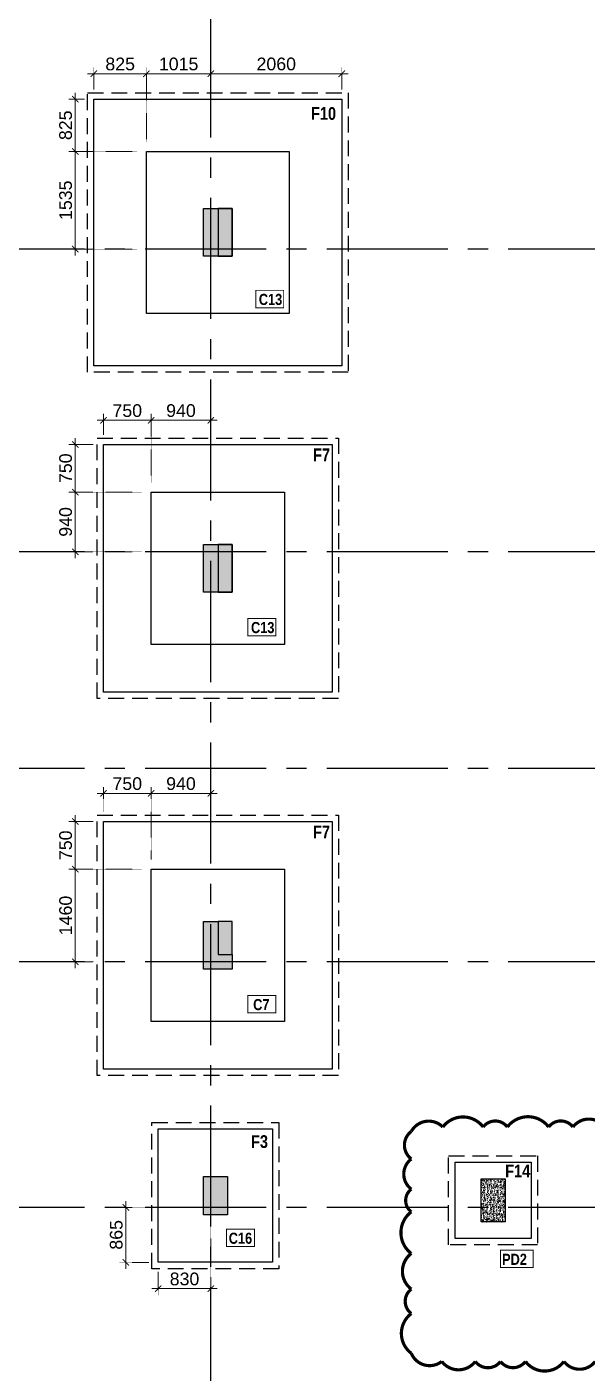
# Model space of a CAD drawing. Header units: millimetres. Extents: x 149548 to 2112824, y -1657616 to -1354760.
# Drawn here: x 1702869 to 1711686, y -1623817 to -1602628 of the extents above; entities that cross this region are included whole.
import ezdxf
from ezdxf.enums import TextEntityAlignment as Align

# ---------------------------------------------------------------- set-up
doc = ezdxf.new("R2010")
doc.units = ezdxf.units.MM
doc.header["$MEASUREMENT"] = 0
doc.header["$PDMODE"] = 98
for name, pattern in [('ACAD_ISO02W100', [15, 12, -3]), ('CENTER2', [28.575, 19.05, -3.175, 3.175, -3.175]), ('HIDDEN', [0.375, 0.25, -0.125])]:
    doc.linetypes.add(name, pattern=pattern)
for name, color, linetype, lineweight in [('CENTER_LINE', 8, 'CENTER2', 25), ('GRID', 252, 'ACAD_ISO02W100', 9), ('s-dm', 171, 'Continuous', 15), ('TXT', 255, 'Continuous', 5)]:
    doc.layers.add(name, color=color, linetype=linetype, lineweight=lineweight)
for name, color, linetype in [('F10', 72, 'Continuous'), ('F14', 132, 'Continuous'), ('F3', 50, 'Continuous'), ('F7', 160, 'Continuous'), ('Footing_#_ST', 1, 'Continuous'), ('Hatch', 8, 'Continuous'), ('Pcc_ST', 6, 'Continuous'), ('STR.COLUMN', 1, 'Continuous')]:
    doc.layers.add(name, color=color, linetype=linetype)
doc.styles.add('G2-TEXT', font='ARIALNB.TTF', dxfattribs={"height": 2.5})
doc.styles.add('G3-TEXT', font='ARIALNB.TTF', dxfattribs={"height": 3})
doc.styles.get("Standard").update_dxf_attribs({"font": 'arial.ttf'})
doc.dimstyles.new('Dim 1_100', dxfattribs={"dimscale": 100, "dimtxt": 2, "dimasz": 1, "dimexe": 1, "dimexo": 1.5, "dimgap": 0.5, "dimtad": 1, "dimdec": 0, "dimrnd": 5, "dimzin": 0, "dimdsep": 46, "dimtxsty": 'Standard', "dimblk": 'ARCHTICK', "dimcen": 0, "dimdle": 1, "dimclrd": 256, "dimclre": 256, "dimclrt": 256, "dimadec": 0, "dimazin": 0, "dimtfac": 0.8, "dimtdec": 0, "dimtmove": 1, "dimatfit": 0, "dimfxl": 1.5, "dimtolj": 1, "dimtzin": 0, "dimlwd": -1, "dimlwe": -1, "dimarcsym": 1})

# ---------------------------------------------------------------- blocks, each defined once
blk = doc.blocks.new('FIRST FLOOR COLUMNS')
at = {"layer": 'CENTER_LINE', "ltscale": 100}
for p, q in [((29335, -28128), (29335, 17663)), ((90214, -7025), (-4699, -7025)), ((90214, -11790), (-4699, -11790)), ((90214, -15202), (-4737, -15202)), ((90214, -18245), (-4699, -18245)), ((90214, -22110), (-4699, -22110))]:
    blk.add_line(p, q, dxfattribs=at)
blk = doc.blocks.new('Upto 2nd Floor lvl')
at = {"layer": 'STR.COLUMN'}
h = blk.add_hatch(color=30, dxfattribs=at)
h.dxf.hatch_style = 1
h.paths.add_polyline_path([(1952153, -1504009), (1952373, -1504009), (1952373, -1503259), (1952153, -1503259)])
h = blk.add_hatch(color=30, dxfattribs=at)
h.dxf.hatch_style = 1
h.paths.add_polyline_path([(1952153, -1509294), (1952373, -1509294), (1952373, -1508544), (1952153, -1508544)])
h = blk.add_hatch(color=30, dxfattribs=at)
h.dxf.hatch_style = 1
h.paths.add_polyline_path([(1952153, -1514999), (1952373, -1514999), (1952373, -1514479), (1952153, -1514479)])
at = {"layer": 'STR.COLUMN', "color": 5}
for points in [[(1952153, -1504009), (1952373, -1504009), (1952373, -1503259), (1952153, -1503259)], [(1952153, -1509294), (1952373, -1509294), (1952373, -1508544), (1952153, -1508544)], [(1952153, -1514999), (1952373, -1514999), (1952373, -1514479), (1952153, -1514479)]]:
    blk.add_lwpolyline(points, close=True, dxfattribs=at)
blk = doc.blocks.new('Through Column')
at = {"layer": 'STR.COLUMN', "transparency": 33554687}
h = blk.add_hatch(color=256, dxfattribs=at)
h.dxf.hatch_style = 1
h.paths.add_polyline_path([(1951923, -1504009), (1951923, -1503259), (1952373, -1503259), (1952373, -1504009)])
h = blk.add_hatch(color=256, dxfattribs=at)
h.dxf.hatch_style = 1
h.paths.add_polyline_path([(1951923, -1509294), (1952373, -1509294), (1952373, -1508544), (1951923, -1508544)])
h = blk.add_hatch(color=256, dxfattribs=at)
h.dxf.hatch_style = 1
h.paths.add_polyline_path([(1951923, -1515229), (1952373, -1515229), (1952373, -1514999), (1952373, -1514479), (1951923, -1514479)])
at = {"layer": 'STR.COLUMN', "color": 5}
for points in [[(1951923, -1503259), (1952373, -1503259), (1952373, -1504009), (1951923, -1504009), (1951923, -1503259)], [(1951923, -1508544), (1952373, -1508544), (1952373, -1509294), (1951923, -1509294), (1951923, -1508544)]]:
    blk.add_lwpolyline(points, dxfattribs=at)
blk.add_lwpolyline([(1951923, -1514479), (1952153, -1514479), (1952153, -1514999), (1952373, -1514999), (1952373, -1515229), (1951923, -1515229), (1951923, -1514479)], close=True, dxfattribs=at)
blk = doc.blocks.new('Upto 1st Floor lvl')
at = {"layer": 'STR.COLUMN'}
h = blk.add_hatch(color=3, dxfattribs=at)
h.dxf.hatch_style = 1
h.paths.add_polyline_path([(1951923, -1518494), (1952298, -1518494), (1952298, -1519094), (1951923, -1519094)])
at = {"layer": 'STR.COLUMN', "color": 5}
blk.add_lwpolyline([(1951923, -1518494), (1952298, -1518494), (1952298, -1519094), (1951923, -1519094), (1951923, -1518494)], dxfattribs=at)
blk = doc.blocks.new('_ArchTick')
at = {"color": 0, "linetype": 'ByBlock', "const_width": 0.15}
blk.add_lwpolyline([(-0.5, -0.5), (0.5, 0.5)], dxfattribs=at)
blk = doc.blocks.new('*D1356')
at = {"layer": 'Defpoints', "color": 0}
for p in [(1704824, -1608820), (1704074, -1609199), (1704824, -1609949)]:
    blk.add_point(p, dxfattribs=at)
at = {"layer": 's-dm'}
blk.add_line((1703974, -1608820), (1704924, -1608820), dxfattribs=at)
at = {"layer": 's-dm', "linetype": 'HIDDEN'}
for p, q in [((1704074, -1609049), (1704074, -1608720)), ((1704824, -1609799), (1704824, -1608720))]:
    blk.add_line(p, q, dxfattribs=at)
at = {"layer": 's-dm', "xscale": 100, "yscale": 100, "zscale": 100, "rotation": 180}
blk.add_blockref('_ArchTick', (1704074, -1608820), dxfattribs=at)
at = {"layer": 's-dm', "xscale": 100, "yscale": 100, "zscale": 100}
blk.add_blockref('_ArchTick', (1704824, -1608820), dxfattribs=at)
at = {"layer": 's-dm', "insert": (1704449, -1608668), "char_height": 200, "attachment_point": 5}
blk.add_mtext('\\A1;750', dxfattribs=at)
blk = doc.blocks.new('*D1357')
at = {"layer": 'Defpoints', "color": 0}
for p in [(1705764, -1608820), (1705764, -1609199), (1704824, -1609949)]:
    blk.add_point(p, dxfattribs=at)
at = {"layer": 's-dm'}
blk.add_line((1704724, -1608820), (1705864, -1608820), dxfattribs=at)
at = {"layer": 's-dm', "linetype": 'HIDDEN'}
for p, q in [((1704824, -1609799), (1704824, -1608720)), ((1705764, -1609049), (1705764, -1608720))]:
    blk.add_line(p, q, dxfattribs=at)
at = {"layer": 's-dm', "xscale": 100, "yscale": 100, "zscale": 100, "rotation": 180}
blk.add_blockref('_ArchTick', (1704824, -1608820), dxfattribs=at)
at = {"layer": 's-dm', "xscale": 100, "yscale": 100, "zscale": 100}
blk.add_blockref('_ArchTick', (1705764, -1608820), dxfattribs=at)
at = {"layer": 's-dm', "insert": (1705294, -1608668), "char_height": 200, "attachment_point": 5}
blk.add_mtext('\\A1;940', dxfattribs=at)
blk = doc.blocks.new('*D1359')
at = {"layer": 'Defpoints', "color": 0}
for p in [(1704074, -1609199), (1703631, -1609949), (1704824, -1609949)]:
    blk.add_point(p, dxfattribs=at)
at = {"layer": 's-dm', "linetype": 'HIDDEN'}
for p, q in [((1703924, -1609199), (1703531, -1609199)), ((1704674, -1609949), (1703531, -1609949))]:
    blk.add_line(p, q, dxfattribs=at)
at = {"layer": 's-dm'}
blk.add_line((1703631, -1609099), (1703631, -1610049), dxfattribs=at)
at = {"layer": 's-dm', "xscale": 100, "yscale": 100, "zscale": 100}
for p, rotation in [((1703631, -1609199), 90), ((1703631, -1609949), 270)]:
    blk.add_blockref('_ArchTick', p, dxfattribs=dict(at, rotation=rotation))
at = {"layer": 's-dm', "insert": (1703479, -1609574), "char_height": 200, "attachment_point": 5, "rotation": 90}
blk.add_mtext('\\A1;750', dxfattribs=at)
blk = doc.blocks.new('*D1360')
at = {"layer": 'Defpoints', "color": 0}
for p in [(1704824, -1609949), (1703631, -1610889), (1704824, -1610889)]:
    blk.add_point(p, dxfattribs=at)
at = {"layer": 's-dm'}
blk.add_line((1703631, -1609849), (1703631, -1610989), dxfattribs=at)
at = {"layer": 's-dm', "linetype": 'HIDDEN'}
for p, q in [((1704674, -1609949), (1703531, -1609949)), ((1704674, -1610889), (1703531, -1610889))]:
    blk.add_line(p, q, dxfattribs=at)
at = {"layer": 's-dm', "xscale": 100, "yscale": 100, "zscale": 100}
for p, rotation in [((1703631, -1609949), 90), ((1703631, -1610889), 270)]:
    blk.add_blockref('_ArchTick', p, dxfattribs=dict(at, rotation=rotation))
at = {"layer": 's-dm', "insert": (1703479, -1610419), "char_height": 200, "attachment_point": 5, "rotation": 90}
blk.add_mtext('\\A1;940', dxfattribs=at)
blk = doc.blocks.new('*D1361')
at = {"layer": 'Defpoints', "color": 0}
for p in [(1703924, -1603764), (1703631, -1604589), (1704749, -1604589)]:
    blk.add_point(p, dxfattribs=at)
at = {"layer": 's-dm', "linetype": 'HIDDEN'}
for p, q in [((1703774, -1603764), (1703531, -1603764)), ((1704599, -1604589), (1703531, -1604589))]:
    blk.add_line(p, q, dxfattribs=at)
at = {"layer": 's-dm'}
blk.add_line((1703631, -1603664), (1703631, -1604689), dxfattribs=at)
at = {"layer": 's-dm', "xscale": 100, "yscale": 100, "zscale": 100}
for p, rotation in [((1703631, -1603764), 90), ((1703631, -1604589), 270)]:
    blk.add_blockref('_ArchTick', p, dxfattribs=dict(at, rotation=rotation))
at = {"layer": 's-dm', "insert": (1703479, -1604176), "char_height": 200, "attachment_point": 5, "rotation": 90}
blk.add_mtext('\\A1;825', dxfattribs=at)
blk = doc.blocks.new('*D1362')
at = {"layer": 'Defpoints', "color": 0}
for p in [(1704749, -1604589), (1703631, -1606124), (1704749, -1606124)]:
    blk.add_point(p, dxfattribs=at)
at = {"layer": 's-dm', "linetype": 'HIDDEN'}
for p, q in [((1704599, -1604589), (1703531, -1604589)), ((1704599, -1606124), (1703531, -1606124))]:
    blk.add_line(p, q, dxfattribs=at)
at = {"layer": 's-dm'}
blk.add_line((1703631, -1604489), (1703631, -1606224), dxfattribs=at)
at = {"layer": 's-dm', "xscale": 100, "yscale": 100, "zscale": 100}
for p, rotation in [((1703631, -1604589), 90), ((1703631, -1606124), 270)]:
    blk.add_blockref('_ArchTick', p, dxfattribs=dict(at, rotation=rotation))
at = {"layer": 's-dm', "insert": (1703479, -1605356), "char_height": 200, "attachment_point": 5, "rotation": 90}
blk.add_mtext('\\A1;1535', dxfattribs=at)
blk = doc.blocks.new('*D1363')
at = {"layer": 'Defpoints', "color": 0}
for p in [(1704749, -1603364), (1703924, -1603764), (1704749, -1604589)]:
    blk.add_point(p, dxfattribs=at)
at = {"layer": 's-dm'}
blk.add_line((1703824, -1603364), (1704849, -1603364), dxfattribs=at)
at = {"layer": 's-dm', "linetype": 'HIDDEN'}
for p, q in [((1703924, -1603614), (1703924, -1603264)), ((1704749, -1604439), (1704749, -1603264))]:
    blk.add_line(p, q, dxfattribs=at)
at = {"layer": 's-dm', "xscale": 100, "yscale": 100, "zscale": 100, "rotation": 180}
blk.add_blockref('_ArchTick', (1703924, -1603364), dxfattribs=at)
at = {"layer": 's-dm', "xscale": 100, "yscale": 100, "zscale": 100}
blk.add_blockref('_ArchTick', (1704749, -1603364), dxfattribs=at)
at = {"layer": 's-dm', "insert": (1704337, -1603212), "char_height": 200, "attachment_point": 5}
blk.add_mtext('\\A1;825', dxfattribs=at)
blk = doc.blocks.new('*D1364')
at = {"layer": 'Defpoints', "color": 0}
for p in [(1705764, -1603364), (1705764, -1603764), (1704749, -1604589)]:
    blk.add_point(p, dxfattribs=at)
at = {"layer": 's-dm'}
blk.add_line((1704649, -1603364), (1705864, -1603364), dxfattribs=at)
at = {"layer": 's-dm', "linetype": 'HIDDEN'}
for p, q in [((1704749, -1604439), (1704749, -1603264)), ((1705764, -1603614), (1705764, -1603264))]:
    blk.add_line(p, q, dxfattribs=at)
at = {"layer": 's-dm', "xscale": 100, "yscale": 100, "zscale": 100, "rotation": 180}
blk.add_blockref('_ArchTick', (1704749, -1603364), dxfattribs=at)
at = {"layer": 's-dm', "xscale": 100, "yscale": 100, "zscale": 100}
blk.add_blockref('_ArchTick', (1705764, -1603364), dxfattribs=at)
at = {"layer": 's-dm', "insert": (1705257, -1603212), "char_height": 200, "attachment_point": 5}
blk.add_mtext('\\A1;1015', dxfattribs=at)
blk = doc.blocks.new('*D1365')
at = {"layer": 'Defpoints', "color": 0}
for p in [(1707824, -1603364), (1705764, -1603764), (1707824, -1603764)]:
    blk.add_point(p, dxfattribs=at)
at = {"layer": 's-dm'}
blk.add_line((1705664, -1603364), (1707924, -1603364), dxfattribs=at)
at = {"layer": 's-dm', "linetype": 'HIDDEN'}
for p, q in [((1705764, -1603614), (1705764, -1603264)), ((1707824, -1603614), (1707824, -1603264))]:
    blk.add_line(p, q, dxfattribs=at)
at = {"layer": 's-dm', "xscale": 100, "yscale": 100, "zscale": 100, "rotation": 180}
blk.add_blockref('_ArchTick', (1705764, -1603364), dxfattribs=at)
at = {"layer": 's-dm', "xscale": 100, "yscale": 100, "zscale": 100}
blk.add_blockref('_ArchTick', (1707824, -1603364), dxfattribs=at)
at = {"layer": 's-dm', "insert": (1706794, -1603212), "char_height": 200, "attachment_point": 5}
blk.add_mtext('\\A1;2060', dxfattribs=at)
blk = doc.blocks.new('*D1432')
at = {"layer": 'Defpoints', "color": 0}
for p in [(1704824, -1614692), (1704074, -1615134), (1704824, -1615884)]:
    blk.add_point(p, dxfattribs=at)
at = {"layer": 's-dm', "linetype": 'HIDDEN'}
for p, q in [((1704074, -1614984), (1704074, -1614592)), ((1704824, -1615734), (1704824, -1614592))]:
    blk.add_line(p, q, dxfattribs=at)
at = {"layer": 's-dm'}
blk.add_line((1703974, -1614692), (1704924, -1614692), dxfattribs=at)
at = {"layer": 's-dm', "xscale": 100, "yscale": 100, "zscale": 100, "rotation": 180}
blk.add_blockref('_ArchTick', (1704074, -1614692), dxfattribs=at)
at = {"layer": 's-dm', "xscale": 100, "yscale": 100, "zscale": 100}
blk.add_blockref('_ArchTick', (1704824, -1614692), dxfattribs=at)
at = {"layer": 's-dm', "insert": (1704449, -1614540), "char_height": 200, "attachment_point": 5}
blk.add_mtext('\\A1;750', dxfattribs=at)
blk = doc.blocks.new('*D1433')
at = {"layer": 'Defpoints', "color": 0}
for p in [(1705764, -1614692), (1705764, -1615134), (1704824, -1615884)]:
    blk.add_point(p, dxfattribs=at)
at = {"layer": 's-dm', "linetype": 'HIDDEN'}
for p, q in [((1704824, -1615734), (1704824, -1614592)), ((1705764, -1614984), (1705764, -1614592))]:
    blk.add_line(p, q, dxfattribs=at)
at = {"layer": 's-dm'}
blk.add_line((1704724, -1614692), (1705864, -1614692), dxfattribs=at)
at = {"layer": 's-dm', "xscale": 100, "yscale": 100, "zscale": 100, "rotation": 180}
blk.add_blockref('_ArchTick', (1704824, -1614692), dxfattribs=at)
at = {"layer": 's-dm', "xscale": 100, "yscale": 100, "zscale": 100}
blk.add_blockref('_ArchTick', (1705764, -1614692), dxfattribs=at)
at = {"layer": 's-dm', "insert": (1705294, -1614540), "char_height": 200, "attachment_point": 5}
blk.add_mtext('\\A1;940', dxfattribs=at)
blk = doc.blocks.new('*D1434')
at = {"layer": 'Defpoints', "color": 0}
for p in [(1704074, -1615134), (1703631, -1615884), (1704824, -1615884)]:
    blk.add_point(p, dxfattribs=at)
at = {"layer": 's-dm', "linetype": 'HIDDEN'}
for p, q in [((1703924, -1615134), (1703531, -1615134)), ((1704674, -1615884), (1703531, -1615884))]:
    blk.add_line(p, q, dxfattribs=at)
at = {"layer": 's-dm'}
blk.add_line((1703631, -1615034), (1703631, -1615984), dxfattribs=at)
at = {"layer": 's-dm', "xscale": 100, "yscale": 100, "zscale": 100}
for p, rotation in [((1703631, -1615134), 90), ((1703631, -1615884), 270)]:
    blk.add_blockref('_ArchTick', p, dxfattribs=dict(at, rotation=rotation))
at = {"layer": 's-dm', "insert": (1703479, -1615509), "char_height": 200, "attachment_point": 5, "rotation": 90}
blk.add_mtext('\\A1;750', dxfattribs=at)
blk = doc.blocks.new('*D1435')
at = {"layer": 'Defpoints', "color": 0}
for p in [(1704824, -1615884), (1703631, -1617344), (1704074, -1617344)]:
    blk.add_point(p, dxfattribs=at)
at = {"layer": 's-dm'}
blk.add_line((1703631, -1615784), (1703631, -1617444), dxfattribs=at)
at = {"layer": 's-dm', "linetype": 'HIDDEN'}
for p, q in [((1704674, -1615884), (1703531, -1615884)), ((1703924, -1617344), (1703531, -1617344))]:
    blk.add_line(p, q, dxfattribs=at)
at = {"layer": 's-dm', "xscale": 100, "yscale": 100, "zscale": 100}
for p, rotation in [((1703631, -1615884), 90), ((1703631, -1617344), 270)]:
    blk.add_blockref('_ArchTick', p, dxfattribs=dict(at, rotation=rotation))
at = {"layer": 's-dm', "insert": (1703479, -1616614), "char_height": 200, "attachment_point": 5, "rotation": 90}
blk.add_mtext('\\A1;1460', dxfattribs=at)
blk = doc.blocks.new('*D1490')
at = {"layer": 'Defpoints', "color": 0}
for p in [(1705649, -1621209), (1704428, -1622074), (1704937, -1622074)]:
    blk.add_point(p, dxfattribs=at)
at = {"layer": 's-dm'}
blk.add_line((1704428, -1621109), (1704428, -1622174), dxfattribs=at)
at = {"layer": 's-dm', "linetype": 'HIDDEN'}
for p, q in [((1705499, -1621209), (1704328, -1621209)), ((1704787, -1622074), (1704328, -1622074))]:
    blk.add_line(p, q, dxfattribs=at)
at = {"layer": 's-dm', "xscale": 100, "yscale": 100, "zscale": 100}
for p, rotation in [((1704428, -1621209), 90), ((1704428, -1622074), 270)]:
    blk.add_blockref('_ArchTick', p, dxfattribs=dict(at, rotation=rotation))
at = {"layer": 's-dm', "insert": (1704276, -1621641), "char_height": 200, "attachment_point": 5, "rotation": 90}
blk.add_mtext('\\A1;865', dxfattribs=at)
blk = doc.blocks.new('*D1491')
at = {"layer": 'Defpoints', "color": 0}
for p in [(1705764, -1620785), (1704937, -1622074), (1705764, -1622488)]:
    blk.add_point(p, dxfattribs=at)
at = {"layer": 's-dm', "linetype": 'HIDDEN'}
for p, q in [((1705764, -1620935), (1705764, -1622588)), ((1704937, -1622224), (1704937, -1622588))]:
    blk.add_line(p, q, dxfattribs=at)
at = {"layer": 's-dm'}
blk.add_line((1704837, -1622488), (1705864, -1622488), dxfattribs=at)
at = {"layer": 's-dm', "xscale": 100, "yscale": 100, "zscale": 100, "rotation": 180}
blk.add_blockref('_ArchTick', (1704937, -1622488), dxfattribs=at)
at = {"layer": 's-dm', "xscale": 100, "yscale": 100, "zscale": 100}
blk.add_blockref('_ArchTick', (1705764, -1622488), dxfattribs=at)
at = {"layer": 's-dm', "insert": (1705350, -1622336), "char_height": 200, "attachment_point": 5}
blk.add_mtext('\\A1;830', dxfattribs=at)

msp = doc.modelspace()

# ---------------------------------------------------------------- hatches: boundary and pattern name
at = {"layer": 'Hatch'}
h = msp.add_hatch(dxfattribs=at)
h.set_pattern_fill('AR-CONC', color=256, scale=10, angle=180)
h.set_pattern_definition([(230, (-279131.59, -21787.48), (-71.7260183, 6.2752135), [7.5, -82.5]), (175, (-279131.59, -21787.48), (13.8751334, -75.2192134), [6, -66]), (280.4514445, (-279137.57, -21786.96), (-57.8508847, -68.9439991), [6.3740192, -70.1142112]), (226.1842, (-279131.59, -21807.48), (-106.724133, 16.551928), [11.25, -123.75]), (276.6356355, (-279140.49, -21806.1), (-93.4661946, -97.41186), [9.561034, -105.171376]), (171.184164, (-279131.59, -21807.48), (-93.4661945, -97.41186), [9, -99]), (201, (-279141.59, -21802.48), (-59.6907052, 40.261889), [7.5, -82.5]), (146, (-279141.59, -21802.48), (-24.3315332, -72.5150045), [6, -66]), (251.4514447, (-279146.57, -21799.125), (-84.0222377, -32.2531153), [6.374019, -70.1142112]), (217.5, (-279131.593, -21787.48), (-1.21598553, -33.28938538), [0, -65.2, 0, -67, 0, -66.25]), (187.5, (-279131.593, -21787.48), (-26.30695374, -39.4411712), [0, -38.2, 0, -63.7, 0, -25.25]), (147.5, (-279109.293, -21787.48), (-53.38224362, 2.25548717), [0, -25, 0, -78, 0, -103.5]), (137.5, (-279099.293, -21787.48), (-58.3186169, -10.0104982), [0, -32.5, 0, -51.8, 0, -73.5])])
h.paths.add_polyline_path([(1710020.1, -1620761), (1710020.1, -1621436), (1710395.1, -1621436), (1710395.1, -1620761)])

# ---------------------------------------------------------------- linework, layer by layer
at = {"color": 101, "const_width": 14.8}
for points in [[(1706471, -1607047.7), (1706471, -1606774.1), (1706910.3, -1606774.1), (1706910.3, -1607047.7)], [(1706348, -1612212.7), (1706348, -1611939.1), (1706787.3, -1611939.1), (1706787.3, -1612212.7)], [(1706348, -1618147.7), (1706348, -1617874.1), (1706787.3, -1617874.1), (1706787.3, -1618147.7)], [(1706010.5, -1621825.2), (1706010.5, -1621551.6), (1706449.8, -1621551.6), (1706449.8, -1621825.2)], [(1710324.2, -1622156.8), (1710324.2, -1621883.2), (1710838.5, -1621883.2), (1710838.5, -1622156.8)]]:
    msp.add_lwpolyline(points, close=True, dxfattribs=at)
at = {"layer": 'F10'}
for points in [[(1703924, -1603763.5), (1707824, -1603763.5), (1707824, -1607963.5), (1703924, -1607963.5)], [(1704749, -1604588.5), (1706999, -1604588.5), (1706999, -1607138.5), (1704749, -1607138.5)]]:
    msp.add_lwpolyline(points, close=True, dxfattribs=at)
at = {"layer": 'F10', "color": 7, "const_width": 50}
msp.add_lwpolyline([(1711965.6, -1619943.8, 0.5), (1711464, -1619943.8, 0.5), (1711081.5, -1619943.8, 0.5), (1710431.7, -1619943.8, 0.5), (1710051.1, -1619943.8, 0.5), (1709416.1, -1619943.8, 0.5), (1708920.1, -1620012.1, 0.5), (1708920.1, -1620446.5, 0.5), (1708920.1, -1620922, 0.5), (1708920.1, -1621278.8, 0.5), (1708920.1, -1621934.3, 0.5), (1708920.1, -1622495.4, 0.5), (1708920.1, -1622879.8, 0.5), (1708920.1, -1623505.6, 0.5), (1709399.5, -1623633.5, 0.5), (1709926.8, -1623633.5, 0.5), (1710323.9, -1623633.5, 0.5), (1710716.6, -1623633.5, 0.5), (1711322.3, -1623633.5, 0.5), (1711814, -1623633.5, 0.5)], format="xyb", dxfattribs=at)
at = {"layer": 'F14'}
msp.add_lwpolyline([(1709607.6, -1620498.5), (1710807.6, -1620498.5), (1710807.6, -1621698.5), (1709607.6, -1621698.5)], close=True, dxfattribs=at)
at = {"layer": 'F3'}
msp.add_lwpolyline([(1704936.5, -1619973.5), (1706736.5, -1619973.5), (1706736.5, -1622073.5), (1704936.5, -1622073.5)], close=True, dxfattribs=at)
at = {"layer": 'F7'}
for points in [[(1704074, -1609198.5), (1707674, -1609198.5), (1707674, -1613098.5), (1704074, -1613098.5)], [(1704824, -1609948.5), (1706924, -1609948.5), (1706924, -1612348.5), (1704824, -1612348.5)], [(1704074, -1615133.5), (1707674, -1615133.5), (1707674, -1619033.5), (1704074, -1619033.5)], [(1704824, -1615883.5), (1706924, -1615883.5), (1706924, -1618283.5), (1704824, -1618283.5)]]:
    msp.add_lwpolyline(points, close=True, dxfattribs=at)
at = {"layer": 'Pcc_ST', "linetype": 'HIDDEN', "ltscale": 1000}
for points in [[(1703824, -1603663.5), (1707924, -1603663.5), (1707924, -1608063.5), (1703824, -1608063.5)], [(1703974, -1609098.5), (1707774, -1609098.5), (1707774, -1613198.5), (1703974, -1613198.5)], [(1703974, -1615033.5), (1707774, -1615033.5), (1707774, -1619133.5), (1703974, -1619133.5)], [(1704836.5, -1619873.5), (1706836.5, -1619873.5), (1706836.5, -1622173.5), (1704836.5, -1622173.5)], [(1709507.6, -1620398.5), (1710907.6, -1620398.5), (1710907.6, -1621798.5), (1709507.6, -1621798.5)]]:
    msp.add_lwpolyline(points, close=True, dxfattribs=at)
at = {"layer": 'STR.COLUMN', "color": 3}
msp.add_lwpolyline([(1710020.1, -1620761), (1710395.1, -1620761), (1710395.1, -1621436), (1710020.1, -1621436)], close=True, dxfattribs=at)

# ---------------------------------------------------------------- block references
at = {"layer": 'GRID'}
msp.add_blockref('FIRST FLOOR COLUMNS', (1676429, -1599098.5), dxfattribs=at)
at = {"layer": 'STR.COLUMN', "color": 5}
msp.add_blockref('Upto 1st Floor lvl', (-246273.5, -102229.3), dxfattribs=at)
at = {"layer": 'STR.COLUMN'}
for name in ['Through Column', 'Upto 2nd Floor lvl']:
    msp.add_blockref(name, (-246273.5, -102229.3), dxfattribs=at)

# ---------------------------------------------------------------- texts
at = {"layer": 'Footing_#_ST', "style": 'G2-TEXT'}
for s, p in [('F10', (1707538, -1604149.6)), ('F7', (1707507, -1609523.1)), ('F7', (1707507, -1615458.1)), ('F3', (1706530.5, -1620332.6)), ('F14', (1710594.6, -1620796.1))]:
    msp.add_text(s, height=200, dxfattribs=at).set_placement(p, align=Align.BOTTOM_CENTER)
at = {"layer": 'TXT', "style": 'G3-TEXT'}
for s, p in [('C13', (1706519.9, -1607004.3)), ('C13', (1706396.9, -1612169.3)), ('C7', (1706430.4, -1618104.3)), ('C16', (1706046.4, -1621781.8)), ('PD2', (1710349.1, -1622113.4))]:
    msp.add_text(s, height=175, dxfattribs=at).set_placement(p)

# ---------------------------------------------------------------- dimensions: what is measured, and where the dimension line sits
at = {"layer": 's-dm'}
for base, p1, p2, picture, middle in [((1704749, -1603364), (1703924, -1603763.5), (1704749, -1604588.5), '*D1363', (1704336.5, -1603211.9)), ((1705764, -1603364), (1704749, -1604588.5), (1705764, -1603763.5), '*D1364', (1705256.5, -1603211.9)), ((1707824, -1603364), (1705764, -1603763.5), (1707824, -1603763.5), '*D1365', (1706794, -1603211.9)), ((1704824, -1608819.9), (1704074, -1609198.5), (1704824, -1609948.5), '*D1356', (1704449, -1608667.8)), ((1705764, -1608819.9), (1704824, -1609948.5), (1705764, -1609198.5), '*D1357', (1705294, -1608667.8)), ((1704824, -1614691.9), (1704074, -1615133.5), (1704824, -1615883.5), '*D1432', (1704449, -1614539.8)), ((1705764, -1614691.9), (1704824, -1615883.5), (1705764, -1615133.5), '*D1433', (1705294, -1614539.8)), ((1705764.0481461, -1622488.1189988), (1704936.5481461, -1622073.5394639), (1705764.0481461, -1620784.5725655), '*D1491', (1705350.2981461, -1622335.9361884))]:
    dim = msp.add_linear_dim(base=base, p1=p1, p2=p2, dimstyle='Dim 1_100', dxfattribs=at)
    dim.commit()
    dim.dimension.update_dxf_attribs({"geometry": picture, "text_midpoint": middle})
for base, p1, p2, picture, middle in [((1703631, -1604588.5), (1703924, -1603763.5), (1704749, -1604588.5), '*D1361', (1703478.9, -1604176)), ((1703631, -1606123.5), (1704749, -1604588.5), (1704749, -1606123.5), '*D1362', (1703478.9, -1605356)), ((1703631, -1609948.5), (1704074, -1609198.5), (1704824, -1609948.5), '*D1359', (1703478.9, -1609573.5)), ((1703631, -1610888.5), (1704824, -1609948.5), (1704824, -1610888.5), '*D1360', (1703478.9, -1610418.5)), ((1703631, -1615883.5), (1704074, -1615133.5), (1704824, -1615883.5), '*D1434', (1703478.9, -1615508.5)), ((1703631, -1617343.5), (1704824, -1615883.5), (1704074, -1617343.5), '*D1435', (1703478.9, -1616613.5)), ((1704428.5, -1622073.5), (1705649, -1621208.5), (1704936.5, -1622073.5), '*D1490', (1704276.4, -1621641))]:
    dim = msp.add_linear_dim(base=base, p1=p1, p2=p2, angle=90, dimstyle='Dim 1_100', dxfattribs=at)
    dim.commit()
    dim.dimension.update_dxf_attribs({"geometry": picture, "text_midpoint": middle})

doc.saveas('drawing.dxf')
